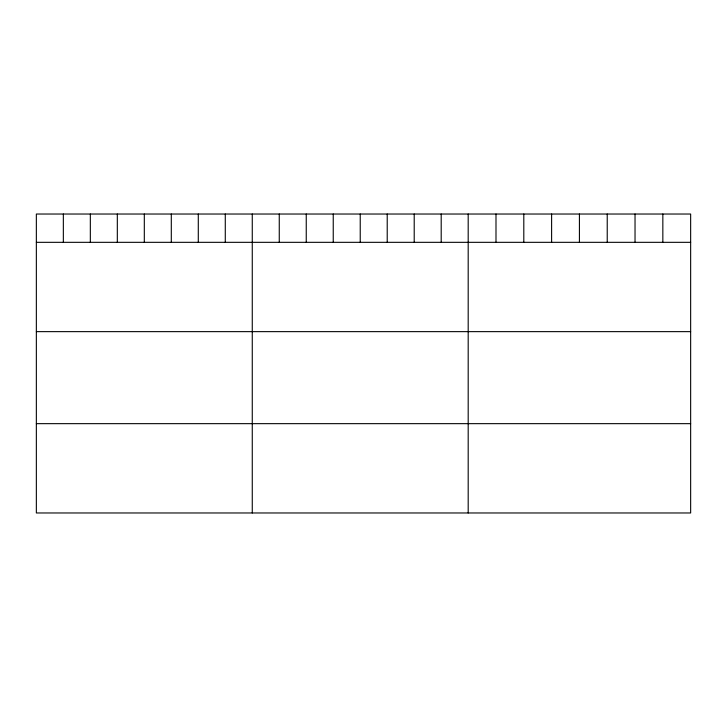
<?xml version="1.0" encoding="UTF-8"?>
<svg xmlns="http://www.w3.org/2000/svg" width="727" height="727" viewBox="0 0 727 727"><rect width="100%" height="100%" fill="white"/><g stroke="black" fill="none" stroke-linecap="round" stroke-linejoin="round"><path stroke-width="1.09" d="M690.65 242.327L690.65 512.971L36.35 512.971L36.35 214.029L690.65 214.029L690.65 242.327L36.35 242.327M36.35 331.639L690.65 331.639M36.35 423.659L690.65 423.659M662.842 214.029L662.842 242.327M635.034 214.029L635.034 242.327M607.227 214.029L607.227 242.327M579.419 214.029L579.419 242.327M551.611 214.029L551.611 242.327M523.803 214.029L523.803 242.327M495.996 214.029L495.996 242.327M468.188 214.029L468.188 512.971M441.198 214.029L441.198 242.327M414.208 214.029L414.208 242.327M387.218 214.029L387.218 242.327M360.228 214.029L360.228 242.327M333.239 214.029L333.239 242.327M306.249 214.029L306.249 242.327M279.259 214.029L279.259 242.327M252.269 214.029L252.269 512.971M225.279 214.029L225.279 242.327M198.289 214.029L198.289 242.327M171.299 214.029L171.299 242.327M144.31 214.029L144.31 242.327M117.32 214.029L117.32 242.327M90.33 214.029L90.33 242.327M63.34 214.029L63.34 242.327"/></g></svg>
